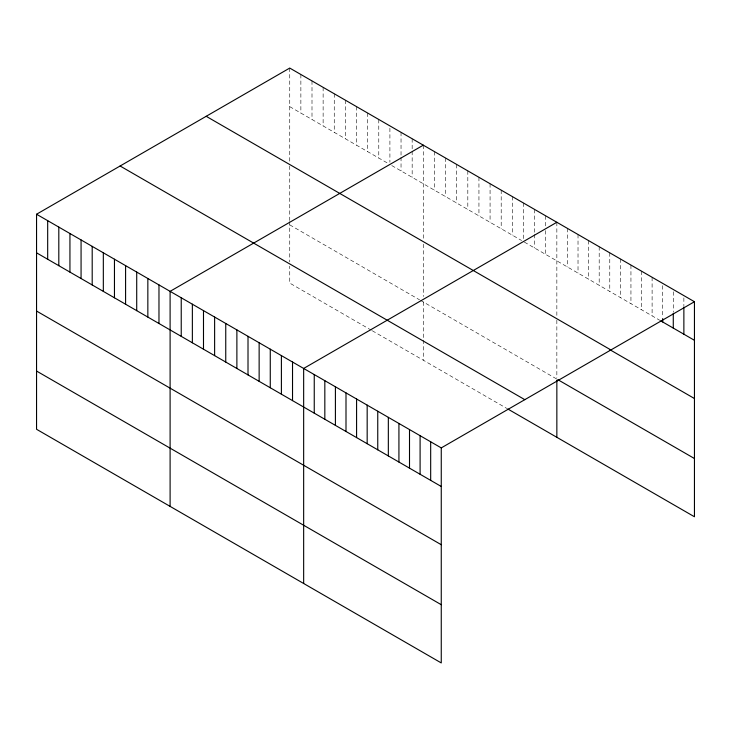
<?xml version="1.0" encoding="UTF-8"?>
<svg xmlns="http://www.w3.org/2000/svg" width="731" height="731" viewBox="0 0 731 731"><rect width="100%" height="100%" fill="white"/><g stroke="black" fill="none" stroke-linecap="round" stroke-linejoin="round"><path stroke-width="0.55" stroke-dasharray="3.65 2.74" d="M289.741 106.644L388.051 163.406M391.761 165.544L521.605 240.517M524.383 242.116L659.81 320.306M289.741 224.874L419.585 299.838M420.508 300.368L556.848 379.087M371.357 330.22L289.741 283.098L289.741 266.157M372.28 330.759L506.766 408.401M683.869 297.882L683.869 305.823M673.278 291.77L673.278 312.192M662.697 285.657L662.697 317.428M652.107 277.277L652.107 315.856M641.526 271.164L641.526 309.752M630.944 265.061L630.944 303.639M620.354 258.948L620.354 297.526M609.773 252.835L609.773 291.413M599.192 246.722L599.192 285.309M588.601 240.609L588.601 279.196M578.02 234.505L578.02 273.083M567.43 228.392L567.43 266.97M556.848 222.279L556.848 316.971M556.848 320.178L556.848 377.991M545.719 215.855L545.719 226.062M545.719 230.603L545.719 254.434M534.589 209.431L534.589 233.262M534.589 234.395L534.589 248.01M523.46 202.999L523.46 239.311M512.33 196.575L512.33 235.163M501.201 190.151L501.201 228.73M490.072 183.728L490.072 222.306M478.942 177.304L478.942 215.883M467.813 170.871L467.813 209.459M456.683 164.448L456.683 203.026M445.554 158.024L445.554 196.602M434.424 151.6L434.424 190.179M423.295 145.167L423.295 239.869M423.295 244.163L423.295 296.521M423.295 301.976L423.295 339.029M423.295 340.089L423.295 360.209M412.165 138.744L412.165 150.093M412.165 151.226L412.165 177.331M401.036 132.32L401.036 156.151M401.036 157.284L401.036 170.899M389.906 128.163L389.906 162.209M378.777 119.473L378.777 158.051M367.647 113.04L367.647 151.628M356.518 106.616L356.518 145.204M345.388 100.193L345.388 138.771M334.259 93.769L334.259 132.348M323.129 87.345L323.129 125.924M312 80.913L312 119.5M300.87 74.489L300.87 113.067M289.741 68.065L289.741 162.757M289.741 165.964L289.741 220.506M289.741 221.603L289.741 261.926"/><path stroke-width="1.1" d="M36.55 214.238L441.259 447.902L441.259 662.935L36.55 429.28L36.55 214.238L289.741 68.065L694.45 301.72L694.45 516.762L507.689 408.931M423.295 145.167L170.104 291.349L170.104 506.382M556.848 222.279L303.657 368.451L303.657 583.493M441.259 447.902L694.45 301.72M660.769 320.863L694.45 340.308M206.188 116.302L610.897 349.957M609.773 349.646L694.45 398.532M557.808 379.645L694.45 458.529M120.103 166.001L524.812 399.665M36.55 252.825L441.259 486.48M36.55 311.05L441.259 544.714M36.55 371.046L441.259 604.701M683.869 306.956L683.869 334.195M673.278 313.334L673.278 328.082M662.697 318.57L662.697 321.969M556.848 380.147L556.848 437.312M430.678 441.789L430.678 480.368M420.097 435.676L420.097 474.264M409.506 429.563L409.506 468.151M398.925 423.459L398.925 462.038M388.335 417.346L388.335 455.925M377.753 411.233L377.753 449.812M367.172 405.12L367.172 443.708M356.582 399.007L356.582 437.595M346.001 392.903L346.001 431.482M335.41 386.79L335.41 425.369M324.829 380.677L324.829 419.256M314.248 374.564L314.248 413.152M292.528 362.028L292.528 400.615M281.398 355.604L281.398 394.183M270.269 349.18L270.269 387.759M259.139 342.757L259.139 381.335M248.01 336.324L248.01 374.912M236.881 329.9L236.881 368.488M225.751 323.477L225.751 362.055M214.622 317.053L214.622 355.631M203.492 310.629L203.492 349.208M192.363 304.197L192.363 342.784M181.233 297.773L181.233 336.361M158.974 284.926L158.974 323.504M147.845 278.502L147.845 317.08M136.715 272.069L136.715 310.657M125.586 265.645L125.586 304.224M114.456 259.222L114.456 297.8M103.327 252.798L103.327 291.377M92.197 246.365L92.197 284.953M81.068 239.942L81.068 278.529M69.938 233.518L69.938 272.096M58.809 227.094L58.809 265.673M47.679 220.671L47.679 259.249"/></g></svg>
